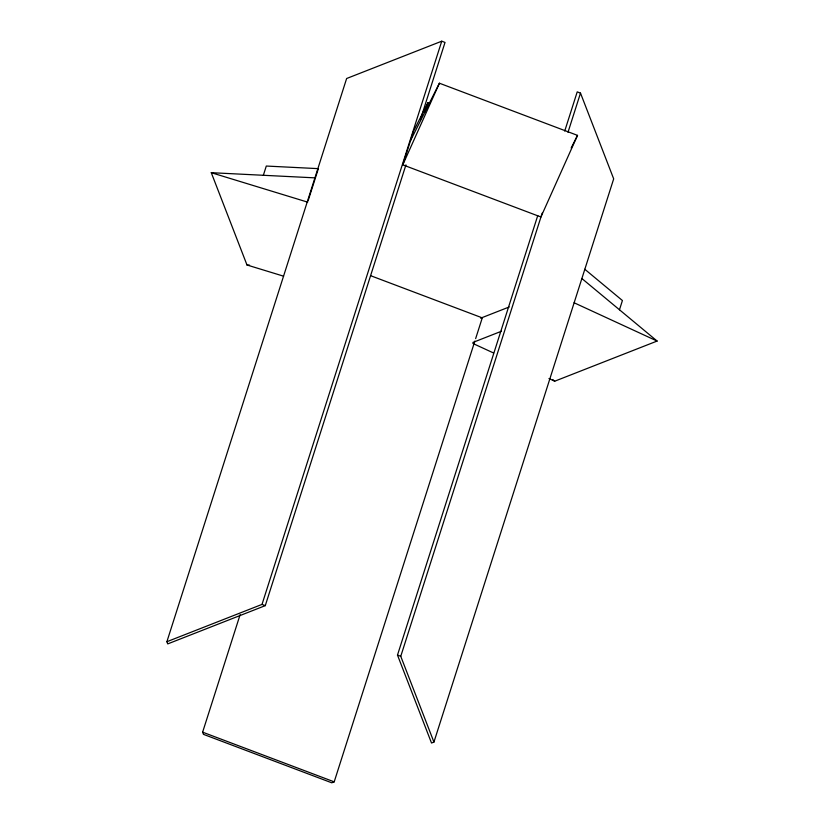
<?xml version="1.0" encoding="UTF-8"?>
<svg xmlns="http://www.w3.org/2000/svg" width="824" height="824" viewBox="0 0 824 824"><rect width="100%" height="100%" fill="white"/><g stroke="black" fill="none" stroke-linecap="round" stroke-linejoin="round"><path stroke-width="1.24" d="M263.35 175.285L266.296 166.046L318.373 168.642L315.417 177.881L211.274 172.69L246.994 264.998L283.6 276.184M405.944 164.872L265.276 605.64L167.736 643.904L166.891 641.711L346.636 78.507L441.746 41.2L445.022 42.436L420.405 119.573M308.063 200.932L315.036 179.096M474.861 341.074L334.194 781.852L331.763 782.8L203.466 734.349L202.622 732.165L240.134 614.622M166.891 641.711L262.011 604.404L441.746 41.2M410.537 140.585L439.408 83.214L577.521 135.373L540.915 217L402.792 164.841L413.483 131.335L427.924 102.66L430.107 103.484M424.968 111.899L427.924 102.66M475.644 338.623L482.287 317.817M564.718 131.057L577.222 91.876L580.498 93.112L613.684 178.859L433.939 742.074L431.519 743.021L397.487 655.08L537.763 215.538M433.939 742.074L400.752 656.316L542.202 213.097M567.994 132.293L580.498 93.112M619.473 309.773L622.419 300.533L584.783 269.252M402.792 164.841L439.408 83.214M571.176 147.99L577.521 135.373M480.629 318.188L509.232 306.971M472.894 342.444L501.466 331.238M548.949 378.546L554.717 381.203L657.109 341.054L581.837 278.491M246.994 264.998L249.569 265.132M211.274 172.69L307.671 202.148M370.625 275.69L481.865 317.704M397.487 655.08L400.752 656.316M262.011 604.404L265.276 605.64M202.622 732.165L334.194 781.852M574.091 302.758L657.109 341.054M472.852 343.443L493.607 353.012M552.76 379.586L554.717 381.203"/></g></svg>
